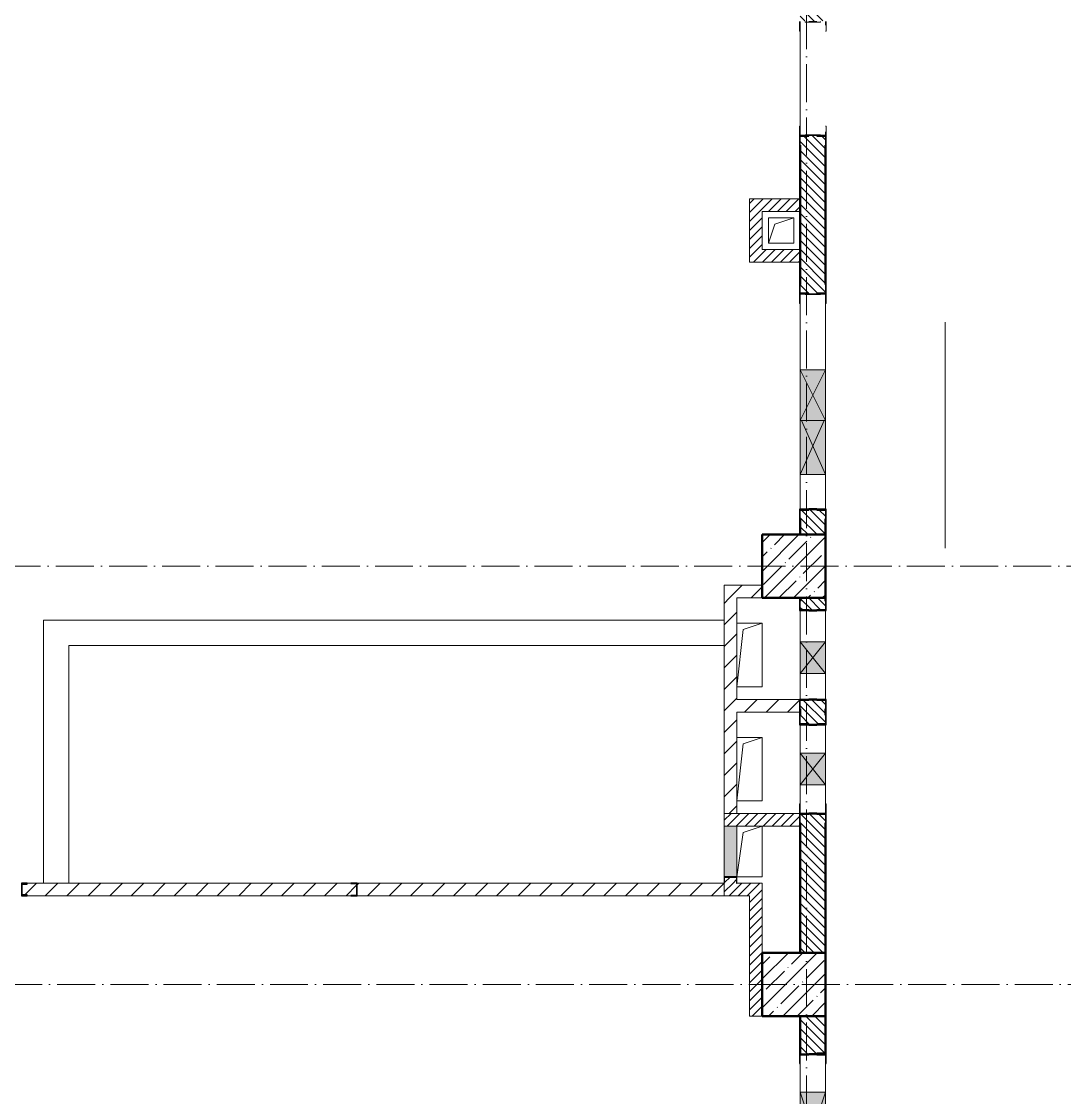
# Model space of a CAD drawing. Header units: millimetres. Extents: x -213536 to 1564669, y -45299 to 942238.
# Drawn here: x -16342 to -8104, y 472304 to 480797 of the extents above; entities that cross this region are included whole.
import ezdxf

# ---------------------------------------------------------------- set-up
doc = ezdxf.new("R2010")
doc.units = ezdxf.units.MM
doc.linetypes.add('200_ШТРИХ_ш1п0_6_', pattern=[160, 100, -60])
doc.linetypes.add('50_200_ШТРИХ_1Т_ш5_п1_п1_', pattern=[700, 500, -100, 0, -100])
for name, color, linetype, lineweight in [('3.1) ЖБ окна 1.2 м', 102, 'Continuous', 30), ('A-DETL-GENF-OTLN', 7, 'Continuous', 9), ('A-FLOR-____-OTLN', 7, 'Continuous', 9), ('A-GENM-____-MCUT', 7, 'Continuous', 25), ('A-GENM-____-OTLN', 7, 'Continuous', 9), ('A-GENM-____-OTLN-1', 7, 'Continuous', 25), ('A-GLAZ-____-OTLN', 7, 'Continuous', 9), ('A-WALL-____-MCUT-2', 7, 'Continuous', 50), ('A-WALL-____-PATT-1', 7, 'Continuous', 9), ('A-WALL-FNSH-MCUT-1', 7, 'Continuous', 9), ('I-WALL-____-OTLN', 7, 'Continuous', 9), ('S-COLS-____-MCUT', 7, 'Continuous', 50), ('S-COLS-____-OTLN', 7, 'Continuous', 9), ('S-GRID-____-OTLN-1', 7, '50_200_ШТРИХ_1Т_ш5_п1_п1_', 9)]:
    doc.layers.add(name, color=color, linetype=linetype, lineweight=lineweight)
doc.layers.add('A-DETL-GENF-OTLN-4', color=9, linetype='200_ШТРИХ_ш1п0_6_', lineweight=9, true_color=0x808080)
doc.layers.add('A-DETL-GENF-OTLN-5', color=7, linetype='Continuous', lineweight=5, true_color=0xc0c0c0)
pattern_1 = [(135, (-15591.663, 459015.94), (-35.35534, -35.35534), [])]
pattern_2 = [(45, (-15591.66, 459015.94), (-84.8528, 84.8528), [])]
pattern_3 = [(45, (-15591.663, 459015.94), (-35.35534, 35.35534), [])]

# ---------------------------------------------------------------- blocks, each defined once
blk = doc.blocks.new('BSC_Колонна _Прямоугольная - 500х500-V47-АР1_План отверстий 2 этажа в осях 1-64_А-ГГ')
at = {"layer": 'S-COLS-____-OTLN'}
h = blk.add_hatch(dxfattribs=at)
h.set_pattern_fill('FP_76', color=256, style=0, pattern_type=2)
h.set_pattern_definition([(45, (-5350, -17481.04), (-114.0493, 114.0493), []), (45, (-5235.95, -17481.04), (-114.0493, 114.0493), [201.613, -40.323, 3.353, -36.97])])
h.paths.add_polyline_path([(-250, -250), (250, -250), (250, 250), (-250, 250)], flags=0)
at = {"layer": 'S-COLS-____-MCUT'}
for p, q in [((250, 250), (-250, 250)), ((-250, 250), (-250, -250)), ((250, -250), (250, 250)), ((-250, -250), (250, -250))]:
    blk.add_line(p, q, dxfattribs=at)
blk = doc.blocks.new('154_Стойка_СКБ_Швеллер - СМ-2180_100-28318692-АР1_План отверстий 2 этажа в осях 1-64_А-ГГ')
at = {"layer": 'A-GENM-____-MCUT'}
for p, q in [((171, 50), (125, 50)), ((125, 50), (125, -50)), ((129.5, 42.4), (171, 42.4)), ((129.5, -42.4), (129.5, 42.4)), ((171, 42.4), (171, 50)), ((125, -50), (171, -50)), ((171, -42.4), (129.5, -42.4)), ((171, -50), (171, -42.4))]:
    blk.add_line(p, q, dxfattribs=at)
blk = doc.blocks.new('154_Стойка_СКБ_Уголок - СМ-2180_200-28268025-АР1_План отверстий 2 этажа в осях 1-64_А-ГГ')
at = {"layer": 'A-GENM-____-MCUT'}
for p, q in [((125, 156), (125, 81)), ((200, 156), (125, 156)), ((131, 81), (131, 150)), ((131, 150), (200, 150)), ((200, 150), (200, 156)), ((125, 81), (131, 81)), ((131, 19), (125, 19)), ((125, 19), (125, -56)), ((131, -50), (131, 19)), ((125, -56), (200, -56)), ((200, -50), (131, -50)), ((200, -56), (200, -50))]:
    blk.add_line(p, q, dxfattribs=at)
blk = doc.blocks.new('Фахверк_СКБ_Уголок - 200_3960_зеркало-28268689-АР1_План отверстий 2 этажа в осях 1-64_А-ГГ')
at = {"layer": 'A-GENM-____-MCUT'}
for p, q in [((200, 156), (125, 156)), ((125, 156), (125, 81)), ((131, 81), (131, 150)), ((131, 150), (200, 150)), ((200, 150), (200, 156)), ((125, 81), (131, 81)), ((131, 19), (125, 19)), ((125, 19), (125, -56)), ((131, -50), (131, 19)), ((125, -56), (200, -56)), ((200, -50), (131, -50)), ((200, -56), (200, -50))]:
    blk.add_line(p, q, dxfattribs=at)
blk = doc.blocks.new('Фахверк_СКБ_Уголок - 200_3960-28268576-АР1_План отверстий 2 этажа в осях 1-64_А-ГГ')
at = {"layer": 'A-GENM-____-MCUT'}
for p, q in [((200, 156), (125, 156)), ((125, 156), (125, 81)), ((131, 81), (131, 150)), ((131, 150), (200, 150)), ((200, 150), (200, 156)), ((125, 81), (131, 81)), ((131, 19), (125, 19)), ((125, 19), (125, -56)), ((131, -50), (131, 19)), ((125, -56), (200, -56)), ((200, -50), (131, -50)), ((200, -56), (200, -50))]:
    blk.add_line(p, q, dxfattribs=at)
blk = doc.blocks.new('Стойка_Влож_Уголок_Опорный - Уголок-28213941-АР1_План отверстий 2 этажа в осях 1-64_А-ГГ')
at = {"layer": 'A-GENM-____-OTLN'}
for p, q in [((-212, -6), (-212, 0)), ((0, 0), (0, -6)), ((-212, -75), (-212, -6)), ((-212, -6), (-206, -6)), ((-212, -75), (-206, -75)), ((-6, -6), (0, -6)), ((-6, -75), (0, -75)), ((0, -6), (0, -75))]:
    blk.add_line(p, q, dxfattribs=at)
blk = doc.blocks.new('154_Стойка_СКБ_Уголок - СМ-2180_200-28435403-АР1_План отверстий 2 этажа в осях 1-64_А-ГГ')
at = {"layer": 'A-GENM-____-MCUT'}
for p, q in [((125, 156), (125, 81)), ((200, 156), (125, 156)), ((131, 81), (131, 150)), ((131, 150), (200, 150)), ((200, 150), (200, 156)), ((125, 81), (131, 81)), ((131, 19), (125, 19)), ((125, 19), (125, -56)), ((131, -50), (131, 19)), ((125, -56), (200, -56)), ((200, -50), (131, -50)), ((200, -56), (200, -50))]:
    blk.add_line(p, q, dxfattribs=at)
blk = doc.blocks.new('Стойка_Влож_Уголок - Уголок-28268052-АР1_План отверстий 2 этажа в осях 1-64_А-ГГ')
at = {"layer": 'A-GENM-____-MCUT'}
for p, q in [((6, 0), (0, 0)), ((6, -69), (6, 0)), ((0, -75), (75, -75)), ((75, -69), (6, -69)), ((75, -75), (75, -69))]:
    blk.add_line(p, q, dxfattribs=at)
blk = doc.blocks.new('154_Стойка_СКБ_Уголок - СМ-2480_200-28346303-АР1_План отверстий 2 этажа в осях 1-64_А-ГГ')
at = {"layer": 'A-GENM-____-MCUT'}
for p, q in [((125, 156), (125, 81)), ((200, 156), (125, 156)), ((131, 81), (131, 150)), ((131, 150), (200, 150)), ((200, 150), (200, 156)), ((125, 81), (131, 81)), ((131, 19), (125, 19)), ((125, 19), (125, -56)), ((131, -50), (131, 19)), ((125, -56), (200, -56)), ((200, -50), (131, -50)), ((200, -56), (200, -50))]:
    blk.add_line(p, q, dxfattribs=at)
blk = doc.blocks.new('Стойка_Влож_Полоса боковая - Полоса-28213942-АР1_План отверстий 2 этажа в осях 1-64_А-ГГ')
at = {"layer": 'A-GENM-____-OTLN'}
for p, q in [((-5, 60), (0, 60)), ((-5, -60), (-5, 60)), ((0, 31), (0, -31)), ((0, -60), (-5, -60))]:
    blk.add_line(p, q, dxfattribs=at)
blk = doc.blocks.new('154_Фахверк_СКБ_Швеллер - Тип_100_3960-28318856-АР1_План отверстий 2 этажа в осях 1-64_А-ГГ')
at = {"layer": 'A-GENM-____-MCUT'}
for p, q in [((175, 50), (125, 50)), ((125, 50), (125, -50)), ((128, 47), (175, 47)), ((128, -47), (128, 47)), ((175, 47), (175, 50)), ((125, -50), (175, -50)), ((175, -47), (128, -47)), ((175, -50), (175, -47))]:
    blk.add_line(p, q, dxfattribs=at)
blk = doc.blocks.new('AR_Отверстие Ниша - Лючок-32403310-АР1_План отверстий 2 этажа в осях 1-64_А-ГГ')
at = {"layer": 'A-GLAZ-____-OTLN'}
blk.add_hatch(color=256, dxfattribs=at).paths.add_polyline_path([(200, -50), (200, 50), (-200, 50), (-200, -50)], flags=0)
for p, q in [((200, 50), (-200, 50)), ((-200, 50), (-200, -50)), ((-200, -50), (200, -50))]:
    blk.add_line(p, q, dxfattribs=at)
blk = doc.blocks.new('154_Фахверк_СКБ_Швеллер - Тип_100_3960_зеркало-29769493-АР1_План отверстий 2 этажа в осях 1-64_А-ГГ')
at = {"layer": 'A-GENM-____-MCUT'}
for p, q in [((175, 50), (125, 50)), ((125, 50), (125, -50)), ((128, 47), (175, 47)), ((128, -47), (128, 47)), ((175, 47), (175, 50)), ((125, -50), (175, -50)), ((175, -47), (128, -47)), ((175, -50), (175, -47))]:
    blk.add_line(p, q, dxfattribs=at)
blk = doc.blocks.new('AR_Отверстие прямоугольное _в плите_ - AR_Отверстие прямоугольное _в плите_-30229458-АР1_План отверстий 2 этажа в осях 1-64_А-ГГ')
at = {"layer": 'A-GENM-____-OTLN'}
for p, q in [((100, 250), (-100, 250)), ((-100, -250), (-50, 200)), ((-50, 200), (100, 250)), ((100, -250), (100, 250)), ((-100, -250), (100, -250))]:
    blk.add_line(p, q, dxfattribs=at)
blk = doc.blocks.new('AR_Отверстие прямоугольное _в плите_ - AR_Отверстие прямоугольное _в плите_-V150-АР1_План отверстий 2 этажа в осях 1-64_А-ГГ')
at = {"layer": 'A-GENM-____-OTLN'}
for p, q in [((100, 100), (-100, 100)), ((-100, 100), (-100, -100)), ((-50, 50), (100, 100)), ((100, -100), (100, 100)), ((-100, -100), (-50, 50)), ((-100, -100), (100, -100))]:
    blk.add_line(p, q, dxfattribs=at)
blk = doc.blocks.new('AR_Отверстие прямоугольное _в плите_ - AR_Отверстие прямоугольное _в плите_-30229368-АР1_План отверстий 2 этажа в осях 1-64_А-ГГ')
at = {"layer": 'A-GENM-____-OTLN'}
for p, q in [((-50, 150), (100, 200)), ((100, -200), (100, 200)), ((-100, -200), (-50, 150)), ((-100, -200), (100, -200))]:
    blk.add_line(p, q, dxfattribs=at)
blk = doc.blocks.new('AR_Отверстие прямоугольное _в стене__БезПР - AR_Отверстие прямоугольное _в стене__БезПР-36392898-АР1_План отверстий 2 этажа в осях 1-64_А-ГГ')
at = {"layer": 'A-GLAZ-____-OTLN'}
blk.add_hatch(color=256, dxfattribs=at).paths.add_polyline_path([(-125, -100), (125, -100), (125, 100), (-125, 100)], flags=0)
at = {"layer": 'A-DETL-GENF-OTLN'}
for p, q in [((-125, -100), (-125, 100)), ((-125, 100), (125, 100)), ((125, 100), (-125, -100)), ((-125, 100), (125, -100)), ((125, 100), (-125, 100)), ((-125, 100), (-125, -100)), ((125, 100), (125, -100)), ((125, -100), (125, 100)), ((125, -100), (-125, -100)), ((-125, -100), (125, -100))]:
    blk.add_line(p, q, dxfattribs=at)
blk = doc.blocks.new('AR_Отверстие прямоугольное _в стене_ - AR_Отверстие прямоугольное _в стене__ОВ-36891978-АР1_План отверстий 2 этажа в осях 1-64_А-ГГ')
at = {"layer": 'A-GLAZ-____-OTLN'}
blk.add_hatch(color=256, dxfattribs=at).paths.add_polyline_path([(-225, -100), (200, -100), (200, 100), (-225, 100)], flags=0)
at = {"layer": 'A-DETL-GENF-OTLN'}
for p, q in [((-225, -100), (-225, 100)), ((-225, 100), (200, 100)), ((-225, 100), (200, -88.9)), ((200, 100), (-225, 100)), ((-225, 100), (-225, -100)), ((200, 88.9), (-225, -100)), ((200, -100), (-225, -100)), ((-225, -100), (200, -100))]:
    blk.add_line(p, q, dxfattribs=at)
blk = doc.blocks.new('AR_Отверстие прямоугольное _в стене_ - AR_Отверстие прямоугольное _в стене__ОВ-36870782-АР1_План отверстий 2 этажа в осях 1-64_А-ГГ')
at = {"layer": 'A-GLAZ-____-OTLN'}
blk.add_hatch(color=256, dxfattribs=at).paths.add_polyline_path([(-300, 100), (-300, -100), (300, -100), (300, 100)], flags=0)
at = {"layer": 'A-DETL-GENF-OTLN'}
for p, q in [((-300, -100), (-300, 100)), ((-300, 100), (300, 100)), ((300, 100), (-300, -100)), ((-300, 100), (300, -100)), ((300, 100), (-300, 100)), ((-300, 100), (-300, -100)), ((300, 100), (300, -100)), ((300, -100), (300, 100)), ((300, -100), (-300, -100)), ((-300, -100), (300, -100))]:
    blk.add_line(p, q, dxfattribs=at)
blk = doc.blocks.new('AR_Отверстие прямоугольное _в стене__БезПР - AR_Отверстие прямоугольное _в стене__БезПР-36428632-АР1_План отверстий 2 этажа в осях 1-64_А-ГГ')
at = {"layer": 'A-GLAZ-____-OTLN'}
blk.add_hatch(color=256, dxfattribs=at).paths.add_polyline_path([(-200, -100), (200, -100), (200, 100), (-200, 100)], flags=0)
at = {"layer": 'A-DETL-GENF-OTLN'}
for p, q in [((-200, -100), (-200, 100)), ((-200, 100), (200, 100)), ((200, 100), (-200, -100)), ((-200, 100), (200, -100)), ((200, 100), (-200, 100)), ((-200, 100), (-200, -100)), ((200, 100), (200, -100)), ((200, -100), (200, 100)), ((200, -100), (-200, -100)), ((-200, -100), (200, -100))]:
    blk.add_line(p, q, dxfattribs=at)
at = {"layer": 'A-GLAZ-____-OTLN'}
blk.add_line((200, 100), (-200, 100), dxfattribs=at)
blk = doc.blocks.new('DET_L_Имитация разреза_ISO2-5 - Вправо-36892236-АР1_План отверстий 2 этажа в осях 1-64_А-ГГ')
at = {"layer": 'A-DETL-GENF-OTLN-5'}
blk.add_line((143.1, 0), (1926.9, 0), dxfattribs=at)
blk = doc.blocks.new('2этаж')
at = {"layer": 'S-GRID-____-OTLN-1', "color": 251, "ltscale": 0.6, "true_color": 0x636466}
for p, q in [((-10141.7, 454533.3), (-10141.7, 508896.9)), ((11116.1, 476497), (-20260.4, 476497)), ((-20260.4, 473197), (11116.1, 473197))]:
    blk.add_line(p, q, dxfattribs=at)

msp = doc.modelspace()

# ---------------------------------------------------------------- hatches: boundary and pattern name
at = {"layer": 'A-WALL-____-PATT-1'}
h = msp.add_hatch(dxfattribs=at)
h.set_pattern_fill('FP_6', color=256, style=0, pattern_type=2)
h.set_pattern_definition(pattern_1)
h.paths.add_polyline_path([(-10122.7, 476747), (-9991.7, 476747), (-9991.7, 476941), (-10060.7, 476941), (-10060.7, 476947), (-10122.7, 476947), (-10122.7, 476941), (-10191.7, 476941), (-10191.7, 476747)], flags=0)
h.paths.add_polyline_path([(-10060.7, 478647), (-10060.7, 478653), (-9991.7, 478653), (-9991.7, 479891), (-10060.7, 479891), (-10060.7, 479897), (-10122.7, 479897), (-10122.7, 479891), (-10191.7, 479891), (-10191.7, 478653), (-10122.7, 478653), (-10122.7, 478647)], flags=0)
h.paths.add_polyline_path([(-10060.7, 480797), (-10060.7, 480803), (-9991.7, 480803), (-9991.7, 482247), (-10191.7, 482247), (-10191.7, 480803), (-10122.7, 480803), (-10122.7, 480797)], flags=0)
h = msp.add_hatch(dxfattribs=at)
h.set_pattern_fill('FP_5', color=256, style=0, pattern_type=2)
h.set_pattern_definition(pattern_3)
h.paths.add_polyline_path([(-10491.7, 478997), (-10491.7, 479397), (-10591.7, 479397), (-10591.7, 478997)], flags=0)
h = msp.add_hatch(dxfattribs=at)
h.set_pattern_fill('FP_5', color=256, style=0, pattern_type=2)
h.set_pattern_definition(pattern_3)
h.paths.add_polyline_path([(-10191.7, 479297), (-10191.7, 479397), (-10491.7, 479397), (-10491.7, 479297), (-10303, 479297)], flags=0)
h = msp.add_hatch(dxfattribs=at)
h.set_pattern_fill('FP_5', color=256, style=0, pattern_type=2)
h.set_pattern_definition(pattern_3)
h.paths.add_polyline_path([(-10191.7, 478897), (-10191.7, 478997), (-10591.7, 478997), (-10591.7, 478897), (-10303, 478897)], flags=0)
h = msp.add_hatch(dxfattribs=at)
h.set_pattern_fill('FP_4', color=256, style=0, pattern_type=2)
h.set_pattern_definition(pattern_2)
h.paths.add_polyline_path([(-10491.7, 476247), (-10491.7, 476347), (-10791.7, 476347), (-10791.7, 476247), (-10691.7, 476247)], flags=0)
h = msp.add_hatch(dxfattribs=at)
h.set_pattern_fill('FP_4', color=256, style=0, pattern_type=2)
h.set_pattern_definition(pattern_2)
h.paths.add_polyline_path([(-10691.7, 474547), (-10691.7, 476247), (-10791.7, 476247), (-10791.7, 474547)], flags=0)
h = msp.add_hatch(dxfattribs=at)
h.set_pattern_fill('FP_6', color=256, style=0, pattern_type=2)
h.set_pattern_definition(pattern_1)
h.paths.add_polyline_path([(-9991.7, 473447), (-9991.7, 474541), (-10060.7, 474541), (-10060.7, 474547), (-10122.7, 474547), (-10122.7, 474541), (-10191.7, 474541), (-10191.7, 473447)], flags=0)
h.paths.add_polyline_path([(-10122.7, 475247), (-10060.7, 475247), (-10060.7, 475253), (-9991.7, 475253), (-9991.7, 475441), (-10060.7, 475441), (-10060.7, 475447), (-10122.7, 475447), (-10122.7, 475441), (-10191.7, 475441), (-10191.7, 475253), (-10122.7, 475253)], flags=0)
h.paths.add_polyline_path([(-10122.7, 476147), (-10060.7, 476147), (-10060.7, 476153), (-9991.7, 476153), (-9991.7, 476247), (-10191.7, 476247), (-10191.7, 476153), (-10122.7, 476153)], flags=0)
h = msp.add_hatch(dxfattribs=at)
h.set_pattern_fill('FP_4', color=256, style=0, pattern_type=2)
h.set_pattern_definition(pattern_2)
h.paths.add_polyline_path([(-10199.8, 475347), (-10191.7, 475347), (-10191.7, 475372), (-10197.7, 475372), (-10197.7, 475447), (-10691.7, 475447), (-10691.7, 475347), (-10303, 475347)], flags=0)
h = msp.add_hatch(dxfattribs=at)
h.set_pattern_fill('FP_5', color=256, style=0, pattern_type=2)
h.set_pattern_definition(pattern_3)
h.paths.add_polyline_path([(-10691.7, 474447), (-10191.7, 474447), (-10191.7, 474472), (-10197.7, 474472), (-10197.7, 474547), (-10791.7, 474547), (-10791.7, 474447)], flags=0)
h = msp.add_hatch(dxfattribs=at)
h.set_pattern_fill('FP_4', color=256, style=0, pattern_type=2)
h.set_pattern_definition(pattern_2)
h.paths.add_polyline_path([(-10791.7, 473897), (-10791.7, 473997), (-13691.7, 473997), (-13691.7, 473897), (-12070.4, 473897)], flags=0)
h.paths.add_polyline_path([(-13741.7, 473897), (-13741.7, 473900), (-13694.7, 473900), (-13694.7, 473994), (-13741.7, 473994), (-13741.7, 473997), (-16295.7, 473996.2), (-16295.7, 473989.4), (-16337.2, 473989.4), (-16337.2, 473904.6), (-16295.7, 473904.6), (-16295.7, 473897), (-15605.4, 473897)], flags=0)
h.paths.add_polyline_path([(-17791.7, 473897), (-17537.7, 473897), (-17537.7, 473904.6), (-17496.2, 473904.6), (-17496.2, 473989.4), (-17537.7, 473989.4), (-17537.7, 473997), (-17791.7, 473997), (-17791.7, 473904.6)], flags=0)
h = msp.add_hatch(dxfattribs=at)
h.set_pattern_fill('FP_5', color=256, style=0, pattern_type=2)
h.set_pattern_definition(pattern_3)
h.paths.add_polyline_path([(-10591.7, 473897), (-10591.7, 473997), (-10791.7, 473997), (-10791.7, 473897), (-10691.7, 473897)], flags=0)
h = msp.add_hatch(dxfattribs=at)
h.set_pattern_fill('FP_5', color=256, style=0, pattern_type=2)
h.set_pattern_definition(pattern_3)
h.paths.add_polyline_path([(-10741.7, 473997), (-10694.7, 473997), (-10694.7, 474044), (-10788.7, 474044), (-10788.7, 473997)], flags=0)
h = msp.add_hatch(dxfattribs=at)
h.set_pattern_fill('FP_5', color=256, style=0, pattern_type=2)
h.set_pattern_definition(pattern_3)
h.paths.add_polyline_path([(-10591.7, 472947), (-10491.7, 472947), (-10491.7, 473997), (-10591.7, 473997), (-10591.7, 473511.8)], flags=0)
h = msp.add_hatch(dxfattribs=at)
h.set_pattern_fill('FP_6', color=256, style=0, pattern_type=2)
h.set_pattern_definition(pattern_1)
h.paths.add_polyline_path([(-10060.7, 469747), (-10060.7, 469753), (-9991.7, 469753), (-9991.7, 469941), (-10060.7, 469941), (-10060.7, 469947), (-10122.7, 469947), (-10122.7, 469941), (-10191.7, 469941), (-10191.7, 469753), (-10122.7, 469753), (-10122.7, 469747)], flags=0)
h.paths.add_polyline_path([(-10122.7, 470647), (-10060.7, 470647), (-10060.7, 470653), (-9991.7, 470653), (-9991.7, 471491), (-10060.7, 471491), (-10060.7, 471497), (-10122.7, 471497), (-10122.7, 471491), (-10191.7, 471491), (-10191.7, 470653), (-10122.7, 470653)], flags=0)
h.paths.add_polyline_path([(-10060.7, 472647), (-9991.7, 472647), (-9991.7, 472947), (-10191.7, 472947), (-10191.7, 472647), (-10122.7, 472647)], flags=0)
at = {"layer": 'S-COLS-____-OTLN'}
h = msp.add_hatch(dxfattribs=at)
h.set_pattern_fill('FP_25', color=256, style=0, pattern_type=2)
h.set_pattern_definition([(45, (-15591.66, 459015.94), (-114.0493, 114.0493), []), (45, (-15477.61, 459015.94), (-114.0493, 114.0493), [201.612, -40.322, 3.353, -36.97])])
h.paths.add_polyline_path([(-10491.7, 472947), (-9991.7, 472947), (-9991.7, 473447), (-10491.7, 473447)], flags=0)

# ---------------------------------------------------------------- linework, layer by layer
at = {"layer": 'A-FLOR-____-OTLN'}
for p, q in [((-10441.7, 479247), (-10241.7, 479247)), ((-10441.7, 479047), (-10441.7, 479247)), ((-10241.7, 479247), (-10241.7, 479047)), ((-10241.7, 479047), (-10441.7, 479047)), ((-10691.7, 476047), (-10491.7, 476047)), ((-10491.7, 476047), (-10491.7, 475547)), ((-10491.7, 475547), (-10691.7, 475547)), ((-10691.7, 475146.8), (-10491.7, 475146.8)), ((-10491.7, 475146.8), (-10491.7, 474646.8)), ((-10491.7, 474646.8), (-10691.7, 474646.8)), ((-10491.7, 474447), (-10491.7, 474047)), ((-10491.7, 474047), (-10691.7, 474047))]:
    msp.add_line(p, q, dxfattribs=at)
at = {"layer": 'A-WALL-____-MCUT-2'}
for p, q in [((-10191.7, 479822), (-10191.7, 478722)), ((-9991.7, 478722), (-9991.7, 479822)), ((-10060.7, 476947), (-10122.7, 476947)), ((-10191.7, 476872), (-10191.7, 476747)), ((-9991.7, 476747), (-9991.7, 476872)), ((-10191.7, 476247), (-10191.7, 476222)), ((-9991.7, 476222), (-9991.7, 476247)), ((-10122.7, 476147), (-10060.7, 476147)), ((-10060.7, 475447), (-10122.7, 475447)), ((-10191.7, 475322), (-10191.7, 475372)), ((-9991.7, 475322), (-9991.7, 475372)), ((-10122.7, 475247), (-10060.7, 475247)), ((-10060.7, 474547), (-10122.7, 474547)), ((-10191.7, 474472), (-10191.7, 473447)), ((-9991.7, 473447), (-9991.7, 474472)), ((-10191.7, 473447), (-9991.7, 473447)), ((-9991.7, 472947), (-10191.7, 472947)), ((-10191.7, 472947), (-10191.7, 472647)), ((-9991.7, 472647), (-9991.7, 472947)), ((-10122.7, 472647), (-10060.7, 472647))]:
    msp.add_line(p, q, dxfattribs=at)
at = {"layer": 'A-WALL-FNSH-MCUT-1'}
for p, q in [((-10591.7, 479397), (-10591.7, 478897)), ((-10191.7, 479397), (-10591.7, 479397)), ((-10491.7, 478997), (-10491.7, 479297)), ((-10491.7, 479297), (-10191.7, 479297)), ((-10191.7, 478997), (-10491.7, 478997)), ((-10591.7, 478897), (-10191.7, 478897)), ((-10491.7, 476347), (-10791.7, 476347)), ((-10791.7, 476347), (-10791.7, 474447)), ((-10691.7, 476247), (-10491.7, 476247)), ((-10691.7, 475447), (-10691.7, 476247)), ((-10197.7, 475447), (-10691.7, 475447)), ((-10691.7, 475347), (-10191.7, 475347)), ((-10691.7, 474547), (-10691.7, 475347)), ((-10197.7, 474547), (-10791.7, 474547)), ((-10691.7, 474447), (-10191.7, 474447)), ((-13741.7, 473997), (-16295.7, 473997)), ((-10791.7, 473997), (-13691.7, 473997)), ((-10791.7, 473897), (-10791.7, 473997)), ((-10491.7, 473997), (-10691.7, 473997)), ((-10491.7, 472947), (-10491.7, 473997)), ((-16295.7, 473897), (-13741.7, 473897)), ((-13691.7, 473897), (-10591.7, 473897)), ((-10591.7, 473897), (-10591.7, 472947)), ((-10591.7, 472947), (-10491.7, 472947))]:
    msp.add_line(p, q, dxfattribs=at)
at = {"layer": 'I-WALL-____-OTLN'}
for p, q in [((-10191.7, 479897), (-10191.7, 480797)), ((-9991.7, 480797), (-9991.7, 480767)), ((-9991.7, 479927), (-9991.7, 479897)), ((-10191.7, 478047), (-10191.7, 478647)), ((-9991.7, 478647), (-9991.7, 478047)), ((-10191.7, 476947), (-10191.7, 477222)), ((-9991.7, 477222), (-9991.7, 476947)), ((-10191.7, 475902), (-10191.7, 476147)), ((-9991.7, 476147), (-9991.7, 475902)), ((-16166.7, 473997), (-16166.7, 476072)), ((-16166.7, 476072), (-10791.7, 476072)), ((-15966.7, 475872), (-15966.7, 473997)), ((-10791.7, 475872), (-15966.7, 475872)), ((-10191.7, 475447), (-10191.7, 475652)), ((-9991.7, 475652), (-9991.7, 475447)), ((-10191.7, 475022), (-10191.7, 475247)), ((-9991.7, 475247), (-9991.7, 475022)), ((-10191.7, 474547), (-10191.7, 474772)), ((-9991.7, 474772), (-9991.7, 474547)), ((-10191.7, 472347), (-10191.7, 472572)), ((-9991.7, 472572), (-9991.7, 472347))]:
    msp.add_line(p, q, dxfattribs=at)
at = {"layer": 'S-COLS-____-MCUT'}
for p, q in [((-9991.7, 473447), (-10491.7, 473447)), ((-10491.7, 473447), (-10491.7, 472947)), ((-9991.7, 472947), (-9991.7, 473447)), ((-10491.7, 472947), (-9991.7, 472947))]:
    msp.add_line(p, q, dxfattribs=at)

# ---------------------------------------------------------------- block references
at = {"layer": '3.1) ЖБ окна 1.2 м'}
msp.add_blockref('2этаж', (0, 0), dxfattribs=at)
at = {"layer": 'A-DETL-GENF-OTLN-4', "rotation": 90.00000000000027}
msp.add_blockref('DET_L_Имитация разреза_ISO2-5 - Вправо-36892236-АР1_План отверстий 2 этажа в осях 1-64_А-ГГ', (-9046.7, 476497), dxfattribs=at)
at = {"layer": 'A-GENM-____-OTLN'}
for name, p in [('Стойка_Влож_Уголок_Опорный - Уголок-28213941-АР1_План отверстий 2 этажа в осях 1-64_А-ГГ', (-9985.7, 480797)), ('AR_Отверстие прямоугольное _в плите_ - AR_Отверстие прямоугольное _в плите_-V150-АР1_План отверстий 2 этажа в осях 1-64_А-ГГ', (-10341.7, 479147)), ('Стойка_Влож_Уголок_Опорный - Уголок-28213941-АР1_План отверстий 2 этажа в осях 1-64_А-ГГ', (-9985.7, 478647)), ('AR_Отверстие прямоугольное _в плите_ - AR_Отверстие прямоугольное _в плите_-30229458-АР1_План отверстий 2 этажа в осях 1-64_А-ГГ', (-10591.7, 475797)), ('AR_Отверстие прямоугольное _в плите_ - AR_Отверстие прямоугольное _в плите_-30229458-АР1_План отверстий 2 этажа в осях 1-64_А-ГГ', (-10591.7, 474896.8)), ('AR_Отверстие прямоугольное _в плите_ - AR_Отверстие прямоугольное _в плите_-30229368-АР1_План отверстий 2 этажа в осях 1-64_А-ГГ', (-10591.7, 474247))]:
    msp.add_blockref(name, p, dxfattribs=at)
for name, p, rotation in [('Стойка_Влож_Полоса боковая - Полоса-28213942-АР1_План отверстий 2 этажа в осях 1-64_А-ГГ', (-10091.7, 480797), 89.99999999999993), ('Стойка_Влож_Уголок_Опорный - Уголок-28213941-АР1_План отверстий 2 этажа в осях 1-64_А-ГГ', (-10197.7, 479897), 180), ('Стойка_Влож_Полоса боковая - Полоса-28213942-АР1_План отверстий 2 этажа в осях 1-64_А-ГГ', (-10091.7, 479897), 269.9999999999999), ('Стойка_Влож_Полоса боковая - Полоса-28213942-АР1_План отверстий 2 этажа в осях 1-64_А-ГГ', (-10091.7, 478647), 89.99999999999993), ('Стойка_Влож_Уголок_Опорный - Уголок-28213941-АР1_План отверстий 2 этажа в осях 1-64_А-ГГ', (-10197.7, 474547), 180), ('Стойка_Влож_Уголок - Уголок-28268052-АР1_План отверстий 2 этажа в осях 1-64_А-ГГ', (-10060.7, 472647), 90.00000000000027)]:
    msp.add_blockref(name, p, dxfattribs=dict(at, rotation=rotation))
at = {"layer": 'A-GENM-____-OTLN-1'}
for name, p, rotation in [('154_Стойка_СКБ_Уголок - СМ-2480_200-28346303-АР1_План отверстий 2 этажа в осях 1-64_А-ГГ', (-10141.7, 480022), 269.9999999999999), ('154_Стойка_СКБ_Уголок - СМ-2480_200-28346303-АР1_План отверстий 2 этажа в осях 1-64_А-ГГ', (-10041.7, 478522), 89.99999999999991), ('Фахверк_СКБ_Уголок - 200_3960-28268576-АР1_План отверстий 2 этажа в осях 1-64_А-ГГ', (-10141.7, 477072), 269.9999999999999), ('Фахверк_СКБ_Уголок - 200_3960_зеркало-28268689-АР1_План отверстий 2 этажа в осях 1-64_А-ГГ', (-10041.7, 476022), 89.99999999999991), ('Фахверк_СКБ_Уголок - 200_3960-28268576-АР1_План отверстий 2 этажа в осях 1-64_А-ГГ', (-10141.7, 475572), 269.9999999999999), ('Фахверк_СКБ_Уголок - 200_3960_зеркало-28268689-АР1_План отверстий 2 этажа в осях 1-64_А-ГГ', (-10041.7, 475122), 89.99999999999991), ('154_Стойка_СКБ_Уголок - СМ-2180_200-28268025-АР1_План отверстий 2 этажа в осях 1-64_А-ГГ', (-10141.7, 474672), 269.9999999999999), ('154_Фахверк_СКБ_Швеллер - Тип_100_3960-28318856-АР1_План отверстий 2 этажа в осях 1-64_А-ГГ', (-13566.7, 473947), 180), ('154_Фахверк_СКБ_Швеллер - Тип_100_3960_зеркало-29769493-АР1_План отверстий 2 этажа в осях 1-64_А-ГГ', (-10741.7, 474172), 269.9999999999999), ('154_Стойка_СКБ_Уголок - СМ-2180_200-28435403-АР1_План отверстий 2 этажа в осях 1-64_А-ГГ', (-10141.7, 472772), 269.9999999999999)]:
    msp.add_blockref(name, p, dxfattribs=dict(at, rotation=rotation))
msp.add_blockref('154_Стойка_СКБ_Швеллер - СМ-2180_100-28318692-АР1_План отверстий 2 этажа в осях 1-64_А-ГГ', (-16466.7, 473947), dxfattribs=at)
at = {"layer": 'A-GLAZ-____-OTLN'}
for name, p, rotation in [('AR_Отверстие прямоугольное _в стене__БезПР - AR_Отверстие прямоугольное _в стене__БезПР-36428632-АР1_План отверстий 2 этажа в осях 1-64_А-ГГ', (-10091.7, 477847), 89.99999999999991), ('AR_Отверстие прямоугольное _в стене_ - AR_Отверстие прямоугольное _в стене__ОВ-36891978-АР1_План отверстий 2 этажа в осях 1-64_А-ГГ', (-10091.7, 477447), 89.99999999999991), ('AR_Отверстие прямоугольное _в стене__БезПР - AR_Отверстие прямоугольное _в стене__БезПР-36392898-АР1_План отверстий 2 этажа в осях 1-64_А-ГГ', (-10091.7, 475777), 89.99999999999991), ('AR_Отверстие прямоугольное _в стене__БезПР - AR_Отверстие прямоугольное _в стене__БезПР-36392898-АР1_План отверстий 2 этажа в осях 1-64_А-ГГ', (-10091.7, 474897), 89.99999999999991), ('AR_Отверстие Ниша - Лючок-32403310-АР1_План отверстий 2 этажа в осях 1-64_А-ГГ', (-10741.7, 474247), 269.9999999999999), ('AR_Отверстие прямоугольное _в стене_ - AR_Отверстие прямоугольное _в стене__ОВ-36870782-АР1_План отверстий 2 этажа в осях 1-64_А-ГГ', (-10091.7, 472047), 89.99999999999991)]:
    msp.add_blockref(name, p, dxfattribs=dict(at, rotation=rotation))
at = {"layer": 'S-COLS-____-OTLN'}
msp.add_blockref('BSC_Колонна _Прямоугольная - 500х500-V47-АР1_План отверстий 2 этажа в осях 1-64_А-ГГ', (-10241.7, 476497), dxfattribs=at)

doc.saveas('drawing.dxf')
